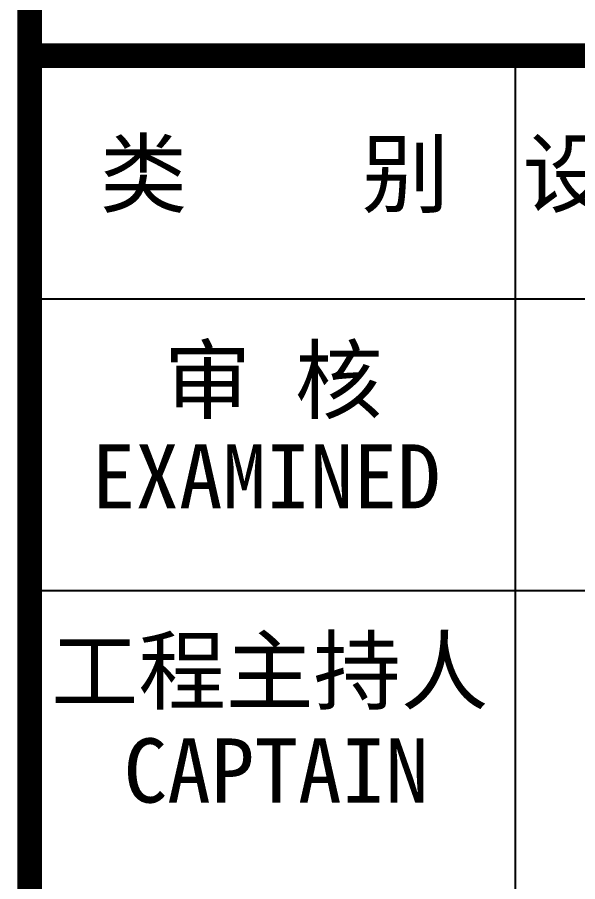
# Model space of a CAD drawing. Extents: x 1680110 to 2520911, y 137232 to 777463.
# Drawn here: x 2496519 to 2501023, y 279097 to 286038 of the extents above; entities that cross this region are included whole.
import ezdxf

# ---------------------------------------------------------------- set-up
doc = ezdxf.new("R2010")
doc.units = 0
doc.header["$LTSCALE"] = 1000
doc.header["$MEASUREMENT"] = 0
doc.layers.add('图框', color=4, linetype='Continuous')
doc.styles.add('STYLE-黑体', font='simhei.ttf')

msp = doc.modelspace()

# ---------------------------------------------------------------- linework, layer by layer
at = {"layer": '图框', "color": 4}
msp.add_line((2496618.2, 303232.4), (2496618.2, 223232.4), dxfattribs=at)
at = {"layer": '图框', "color": 0}
for p, q in [((2496618.2, 283777.3), (2507974.2, 283777.3)), ((2496618.2, 283777.3), (2507974.2, 283777.3)), ((2496618.2, 281434.7), (2507974.2, 281434.7))]:
    msp.add_line(p, q, dxfattribs=at)
at = {"layer": '图框', "color": 4, "const_width": 197.2}
msp.add_lwpolyline([(2496618.2, 303232.4), (2496618.2, 223232.4)], dxfattribs=at)
msp.add_lwpolyline([(2496618.2, 303232.4), (2508018.2, 303232.4), (2508018.2, 223232.4), (2496618.2, 223232.4)], close=True, dxfattribs=at)
at = {"layer": '图框', "color": 0}
for const_width in [199.2, 199.2, 199.2, 199.2, 80.7]:
    msp.add_lwpolyline([(2496618.2, 285729.5), (2507974.5, 285729.5)], dxfattribs=dict(at, const_width=const_width))
for points in [[(2500522.5, 283777.3), (2500522.5, 285729.5)], [(2500522.5, 272454.8), (2500522.5, 283777.3)]]:
    msp.add_lwpolyline(points, dxfattribs=at)

# ---------------------------------------------------------------- texts
at = {"layer": '图框', "color": 0, "style": 'STYLE-黑体'}
for s, p in [('类    别 ', (2497181.2, 284523.7)), ('设计人员', (2500580.6, 284523.7)), ('审 核', (2497696.3, 282868.1)), ('EXAMINED ', (2497116.7, 282094.1)), ('工程主持人', (2496789.5, 280533.3)), ('CAPTAIN', (2497372.5, 279732.8))]:
    msp.add_text(s, height=515.37, dxfattribs=at).set_placement(p)

doc.saveas('drawing.dxf')
